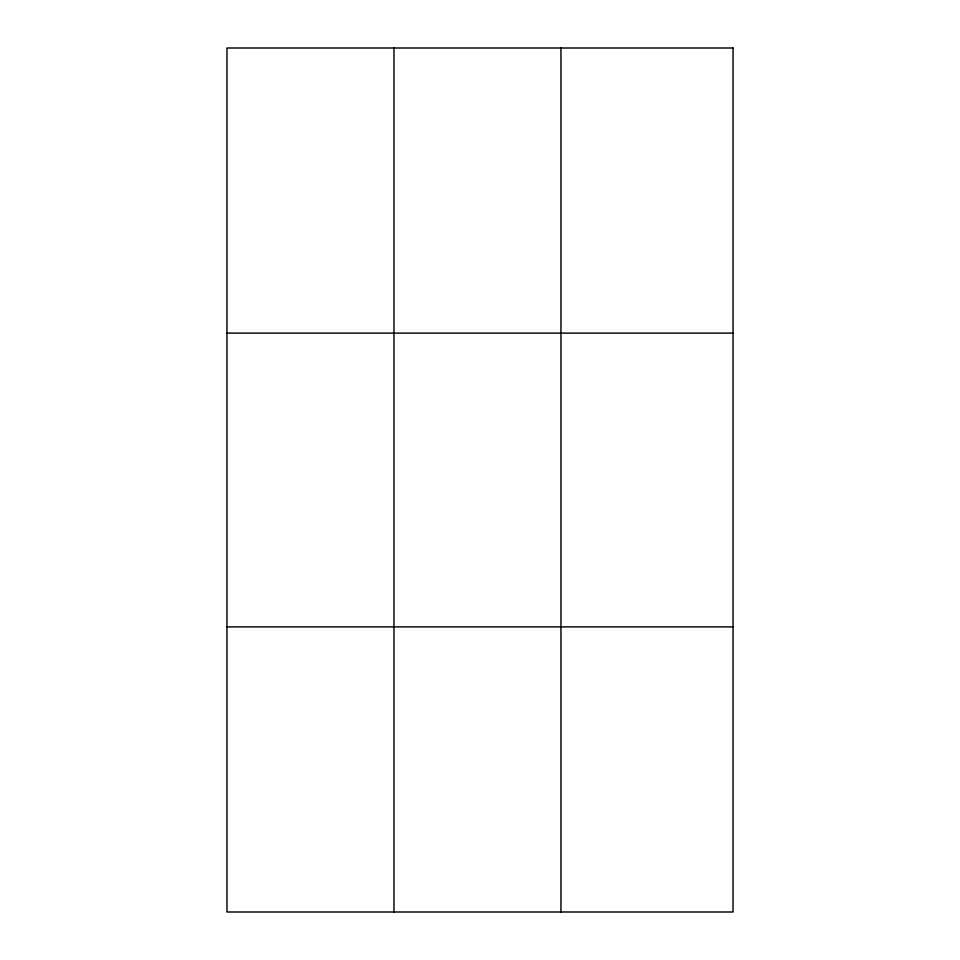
<?xml version="1.0" encoding="UTF-8"?>
<svg xmlns="http://www.w3.org/2000/svg" width="960" height="960" viewBox="0 0 960 960"><rect width="100%" height="100%" fill="white"/><g stroke="black" fill="none" stroke-linecap="round" stroke-linejoin="round"><path stroke-width="1.44" d="M393.972 912L393.972 48M560.964 912L560.964 48M226.968 333.12L733.032 333.12M226.968 626.88L733.032 626.88M733.032 48L733.032 912L226.968 912L226.968 48L733.032 48"/></g></svg>
